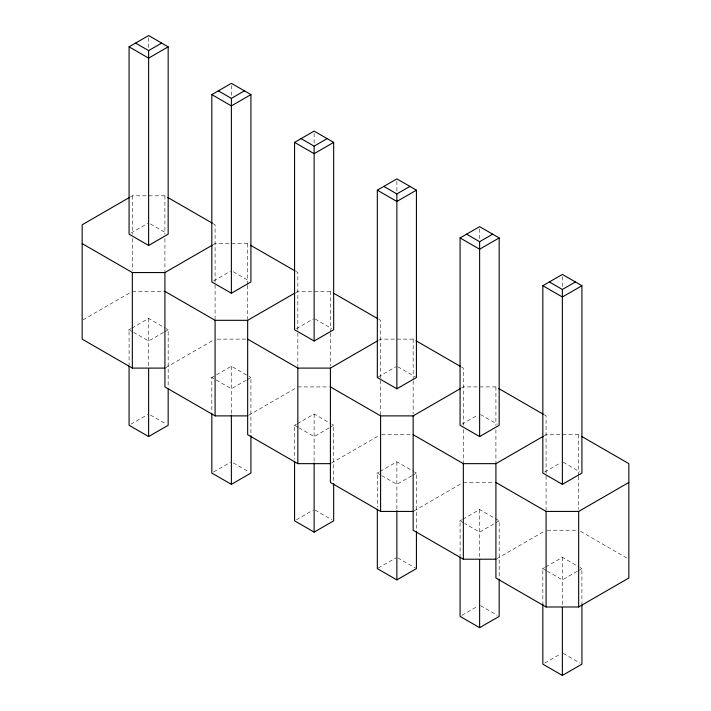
<?xml version="1.0" encoding="UTF-8"?>
<svg xmlns="http://www.w3.org/2000/svg" width="711" height="711" viewBox="0 0 711 711"><rect width="100%" height="100%" fill="white"/><g stroke="black" fill="none" stroke-linecap="round" stroke-linejoin="round"><path stroke-width="0.53" stroke-dasharray="3.56 2.67" d="M130.442 196.903L132.335 195.809L164.916 195.809L166.809 196.903M130.94 233.101L147.692 223.432M83.107 319.781L130.442 292.452M213.193 244.682L215.086 243.589L247.659 243.589L249.552 244.682M128.389 330.126L130.94 328.66M131.864 328.118L148.626 318.448L165.379 328.118M213.691 280.881L230.444 271.211M163.512 332.419L148.626 341.022L133.73 332.419M164.445 331.886L168.169 329.735L168.169 386.846M165.859 367.56L214.135 339.68M295.945 292.452L297.838 291.359L330.411 291.359L332.304 292.452M130.94 424.209L147.692 414.54M211.14 377.905L231.377 366.218L248.13 375.897M296.443 328.66L313.195 318.981M246.264 380.198L231.377 388.793L211.825 377.505L211.825 412.656M247.197 379.656L250.921 377.505L250.921 434.617M248.61 415.331L296.887 387.459M378.696 340.231L380.589 339.138L413.162 339.138L415.055 340.231M213.691 471.988L230.444 462.31M293.892 425.676L296.443 424.209M297.367 423.676L314.129 413.998L330.882 423.676M378.261 376.972L395.947 366.76M329.015 427.969L314.129 436.572L299.233 427.969M329.948 427.435L333.672 425.285L333.672 482.396M331.362 463.11L379.638 435.239M461.448 388.002L463.341 386.908L495.914 386.908L497.807 388.002M296.443 519.759L313.195 510.089M376.643 473.455L379.194 471.988M380.118 471.446L396.871 461.777L413.633 471.446M461.937 424.209L477.765 415.073M411.767 475.748L396.871 484.342L381.985 475.748M412.7 475.206L416.424 473.064L416.424 530.175M414.113 510.88L462.39 483.009M544.191 435.781L546.084 434.688L578.665 434.688L580.558 435.781M378.261 568.071L395.947 557.868M459.395 521.234L461.937 519.759M462.87 519.226L479.623 509.547L499.175 520.834L499.175 577.945M544.688 471.98L560.517 462.852M499.175 520.834L479.623 532.121L464.736 523.527M496.865 558.659L545.141 530.788M461.937 615.317L477.765 606.181M542.146 569.004L544.688 567.538M545.621 566.996L562.374 557.326L579.136 566.996M577.27 571.297L562.374 579.9L547.488 571.297M578.203 570.764L581.927 568.613L581.927 603.755M544.688 663.087L560.517 653.951M132.335 291.359L163.823 291.359M217.255 339.138L246.575 339.138M297.838 386.917L329.326 386.917M381.674 434.688L410.994 434.688M463.341 482.467L493.745 482.467M547.177 530.237L577.581 530.237M213.193 223.681L215.086 224.774L215.086 320.332M295.945 271.46L297.838 272.553L297.838 332.001M378.696 319.23L380.589 320.323L380.589 415.882M461.448 367.009L463.341 368.102L463.341 425.356M544.191 414.789L546.084 415.882L546.084 511.431M150.483 223.965L166.312 233.101M233.235 271.744L249.063 280.881M315.053 318.981L331.806 328.66M397.805 366.76L415.491 376.972M480.556 414.531L497.309 424.209M563.308 462.31L580.06 471.98M580.558 531.33L627.893 558.659M166.312 328.66L168.169 329.735M249.063 376.43L250.921 377.505M331.806 424.209L333.672 425.285M414.557 471.988L416.424 473.064M580.06 567.538L581.927 568.613M132.797 331.886L129.073 329.735L129.073 364.876M298.3 427.435L294.576 425.285L294.576 459.333M381.052 475.206L377.328 473.064L377.328 507.112M463.803 522.985L460.079 520.834L460.079 555.984M546.555 570.764L542.831 568.613L542.831 602.661M150.483 415.073L166.312 424.209M233.235 462.852L249.063 471.988M315.053 510.089L331.806 519.759M397.805 557.868L415.491 568.071M480.556 605.639L497.309 615.317M563.308 653.418L580.06 663.087M578.665 434.688L578.665 475.321M578.665 476.423L578.665 509.369M562.374 276.65L562.374 286.622M562.374 557.326L562.374 605.648M495.914 386.908L495.914 425.356M495.914 429.746L495.914 462.692M479.623 228.871L479.623 239.954M479.623 509.547L479.623 558.482M463.341 429.604L463.341 463.652M413.162 339.138L413.162 379.772M413.162 380.874L413.162 413.82M396.871 181.092L396.871 192.183M396.871 461.777L396.871 510.098M330.411 291.359L330.411 332.001M330.411 333.095L330.411 366.049M314.129 133.321L314.129 144.404M314.129 413.998L314.129 462.328M297.838 332.961L297.838 368.102M247.659 243.589L247.659 284.222M247.659 285.324L247.659 319.363M231.377 85.542L231.377 95.523M231.377 366.218L231.377 414.549M164.916 195.809L164.916 234.248M164.916 238.638L164.916 271.593M148.626 37.763L148.626 48.855M148.626 318.448L148.626 367.374M132.335 195.809L132.335 234.248M132.335 238.638L132.335 270.491"/><path stroke-width="1.07" d="M129.073 46.837L148.626 35.55L168.169 46.837L168.169 234.177L148.626 245.464L129.073 234.177L129.073 46.837L148.626 58.124L168.169 46.837M135.588 43.078L148.626 50.597L161.655 43.078M211.825 94.607L231.377 83.329L250.921 94.607L250.921 281.956L231.377 293.243L211.825 281.956L211.825 94.607L231.377 105.895L250.921 94.607M218.339 90.848L231.377 98.376L244.406 90.848M129.491 197.445L82.165 224.774L82.165 339.138L132.335 368.102L164.916 368.102M294.576 142.387L314.129 131.1L333.672 142.387L333.672 329.735L314.129 341.013L294.576 329.735L294.576 142.387L314.129 153.674L333.672 142.387M301.091 138.627L314.129 146.146L327.158 138.627M82.165 243.589L132.335 272.553L164.916 272.553L212.242 245.224M377.328 190.166L396.871 178.879L416.424 190.166L416.424 377.505L396.871 388.793L377.328 377.505L377.328 190.166L396.871 201.453L416.424 190.166M383.842 186.398L396.871 193.925L409.909 186.398M164.916 291.359L215.086 320.323L247.659 320.323L294.994 293.003M460.079 237.936L479.623 226.649L499.175 237.936L499.175 425.285L479.623 436.572L460.079 425.285L460.079 237.936L479.623 249.223L499.175 237.936M466.594 234.177L479.623 241.704L492.661 234.177M129.073 365.978L129.073 425.285L148.626 436.572L168.169 425.285L168.169 389.041M247.659 339.138L297.838 368.102L330.411 368.102L377.745 340.773M542.831 285.715L562.374 274.428L581.927 285.715L581.927 473.055L562.374 484.342L542.831 473.055L542.831 285.715L562.374 297.002L581.927 285.715M549.345 281.956L562.374 289.475L575.412 281.956M211.825 413.749L211.825 473.064L231.377 484.351L250.921 473.064L250.921 435.719M330.411 386.908L380.589 415.882L413.162 415.882L460.497 388.553M294.576 461.528L294.576 520.834L314.129 532.121L333.672 520.834L333.672 483.498M413.162 434.688L463.341 463.652L495.914 463.652L543.248 436.323M377.328 509.307L377.328 568.613L396.871 579.9L416.424 568.613L416.424 531.268M495.914 482.467L546.084 511.431L578.665 511.431L628.835 482.467M460.079 557.077L460.079 616.393L479.623 627.671L499.175 616.393L499.175 579.047M495.914 463.652L495.914 578.016L546.084 606.981L578.665 606.981L628.835 578.016L628.835 463.652L581.509 436.323M542.831 603.755L542.831 664.163L562.374 675.45L581.927 664.163L581.927 604.857M164.916 272.553L164.916 386.917L215.086 415.882L247.659 415.882M247.659 320.323L247.659 434.688L297.838 463.652L330.411 463.652M330.411 368.102L330.411 482.467L380.589 511.431L413.162 511.431M413.162 415.882L413.162 530.237L463.341 559.21L495.914 559.21M167.752 197.445L212.242 223.138M250.503 245.224L294.994 270.909M333.255 293.003L377.745 318.688M416.006 340.773L460.497 366.458M498.758 388.553L543.248 414.237M578.665 511.431L578.665 606.981M562.374 289.475L562.374 484.342M562.374 607.354L562.374 675.45M546.084 511.431L546.084 606.981M479.623 241.704L479.623 436.572M479.623 559.575L479.623 627.671M463.341 463.652L463.341 559.21M396.871 193.925L396.871 388.793M396.871 510.702L396.871 579.9M380.589 415.882L380.589 511.431M314.129 146.146L314.129 341.013M314.129 462.932L314.129 532.121M297.838 368.102L297.838 463.652M231.377 98.376L231.377 293.243M231.377 415.153L231.377 484.351M215.086 320.323L215.086 415.882M148.626 50.597L148.626 245.464M148.626 368.476L148.626 436.572M132.335 272.553L132.335 368.102"/></g></svg>
